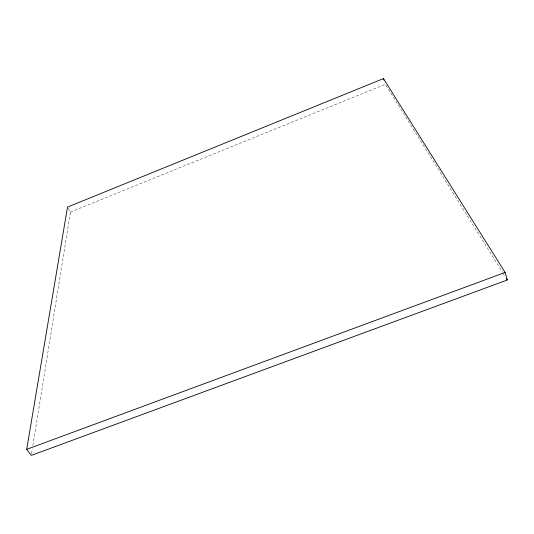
<?xml version="1.0" encoding="UTF-8"?>
<svg xmlns="http://www.w3.org/2000/svg" width="534" height="534" viewBox="0 0 534 534"><rect width="100%" height="100%" fill="white"/><g stroke="black" fill="none" stroke-linecap="round" stroke-linejoin="round"><path stroke-width="0.4" stroke-dasharray="2.67 2" d="M31.559 453.766L32.354 448.834M32.888 445.543L70.455 212.051L67.504 207.099M70.455 212.051L385.328 84.292L502.454 272.22M502.894 272.927L504.657 275.751"/><path stroke-width="0.8" d="M26.7 449.361L67.504 207.099L383.432 78.591L505.117 272.44L507.3 279.99L31.299 455.409L26.7 449.361L505.117 272.44M506.419 278.574L507.3 279.99M383.432 78.591L383.906 80.013"/></g></svg>
